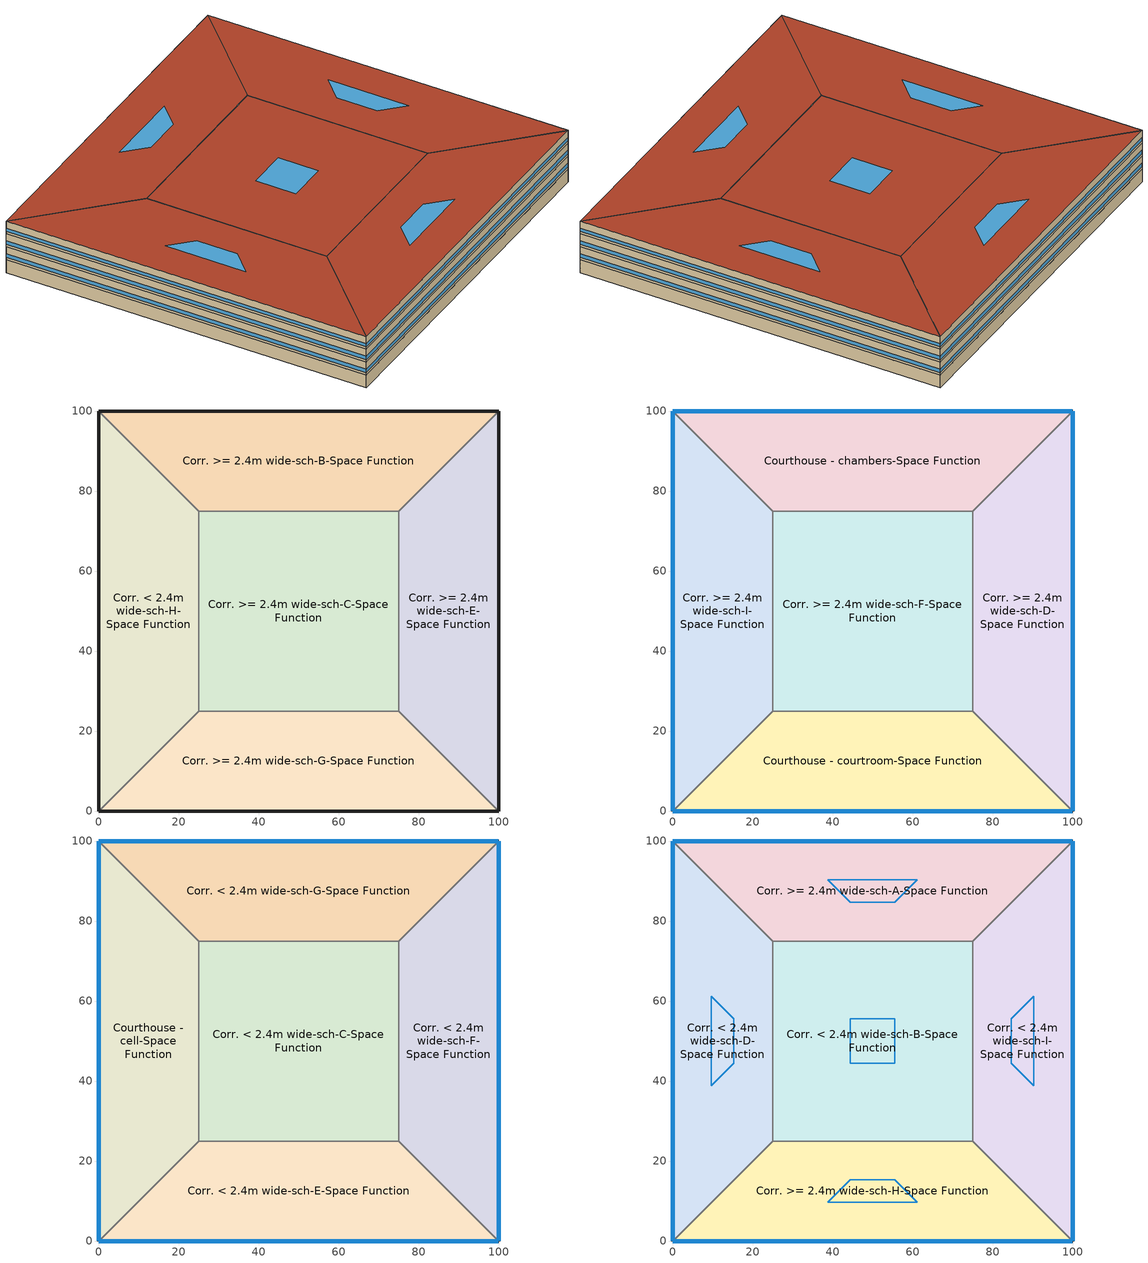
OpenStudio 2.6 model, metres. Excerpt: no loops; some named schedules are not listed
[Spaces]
Corr. < 2.4m wide-sch-H-Space Function
 floor ground: 0,0 0,100 25,75 25,25 z0
 wall ground: 0,100 0,0 z0:3.8
 wall to Corr. >= 2.4m wide-sch-B-Space Function: 25,75 0,100 z0:3.8
 wall to Corr. >= 2.4m wide-sch-C-Space Function: 25,25 25,75 z0:3.8
 wall to Corr. >= 2.4m wide-sch-G-Space Function: 0,0 25,25 z0:3.8
Corr. >= 2.4m wide-sch-B-Space Function
 floor ground: 0,100 100,100 75,75 25,75 z0
 wall ground: 100,100 0,100 z0:3.8
 wall to Corr. >= 2.4m wide-sch-E-Space Function: 75,75 100,100 z0:3.8
 wall to Corr. >= 2.4m wide-sch-C-Space Function: 25,75 75,75 z0:3.8
Corr. >= 2.4m wide-sch-E-Space Function
 floor ground: 100,100 100,0 75,25 75,75 z0
 wall ground: 100,0 100,100 z0:3.8
 wall to Corr. >= 2.4m wide-sch-G-Space Function: 75,25 100,0 z0:3.8
 wall to Corr. >= 2.4m wide-sch-C-Space Function: 75,75 75,25 z0:3.8
Corr. >= 2.4m wide-sch-G-Space Function
 floor ground: 100,0 0,0 25,25 75,25 z0
 wall ground: 0,0 100,0 z0:3.8
 wall to Corr. >= 2.4m wide-sch-C-Space Function: 75,25 25,25 z0:3.8
Corr. >= 2.4m wide-sch-C-Space Function
 floor ground: 25,25 25,75 75,75 75,25 z0
Corr. >= 2.4m wide-sch-I-Space Function
 floor to Corr. < 2.4m wide-sch-H-Space Function: 0,0 0,100 25,75 25,25 z3.8
 wall outside: 0,100 0,0 z3.8:7.6
 wall to Courthouse - chambers-Space Function: 25,75 0,100 z3.8:7.6
 wall to Corr. >= 2.4m wide-sch-F-Space Function: 25,25 25,75 z3.8:7.6
 wall to Courthouse - courtroom-Space Function: 0,0 25,25 z3.8:7.6
 window: 0,99.97 0,0.03 z4.56:5.51
Courthouse - chambers-Space Function
 floor to Corr. >= 2.4m wide-sch-B-Space Function: 0,100 100,100 75,75 25,75 z3.8
 wall outside: 100,100 0,100 z3.8:7.6
 wall to Corr. >= 2.4m wide-sch-D-Space Function: 75,75 100,100 z3.8:7.6
 wall to Corr. >= 2.4m wide-sch-F-Space Function: 25,75 75,75 z3.8:7.6
 window: 99.97,100 0.03,100 z4.56:5.51
Corr. >= 2.4m wide-sch-D-Space Function
 floor to Corr. >= 2.4m wide-sch-E-Space Function: 100,100 100,0 75,25 75,75 z3.8
 wall outside: 100,0 100,100 z3.8:7.6
 wall to Courthouse - courtroom-Space Function: 75,25 100,0 z3.8:7.6
 wall to Corr. >= 2.4m wide-sch-F-Space Function: 75,75 75,25 z3.8:7.6
 window: 100,0.03 100,99.97 z4.56:5.51
Courthouse - courtroom-Space Function
 floor to Corr. >= 2.4m wide-sch-G-Space Function: 100,0 0,0 25,25 75,25 z3.8
 wall outside: 0,0 100,0 z3.8:7.6
 wall to Corr. >= 2.4m wide-sch-F-Space Function: 75,25 25,25 z3.8:7.6
 window: 0.03,0 99.97,0 z4.56:5.51
Corr. >= 2.4m wide-sch-F-Space Function
 floor to Corr. >= 2.4m wide-sch-C-Space Function: 25,25 25,75 75,75 75,25 z3.8
Courthouse - cell-Space Function
 floor to Corr. >= 2.4m wide-sch-I-Space Function: 0,0 0,100 25,75 25,25 z7.6
 wall outside: 0,100 0,0 z7.6:11.4
 wall to Corr. < 2.4m wide-sch-G-Space Function: 25,75 0,100 z7.6:11.4
 wall to Corr. < 2.4m wide-sch-C-Space Function: 25,25 25,75 z7.6:11.4
 wall to Corr. < 2.4m wide-sch-E-Space Function: 0,0 25,25 z7.6:11.4
 window: 0,99.97 0,0.03 z8.36:9.31
Corr. < 2.4m wide-sch-G-Space Function
 floor to Courthouse - chambers-Space Function: 0,100 100,100 75,75 25,75 z7.6
 wall outside: 100,100 0,100 z7.6:11.4
 wall to Corr. < 2.4m wide-sch-F-Space Function: 75,75 100,100 z7.6:11.4
 wall to Corr. < 2.4m wide-sch-C-Space Function: 25,75 75,75 z7.6:11.4
 window: 99.97,100 0.03,100 z8.36:9.31
Corr. < 2.4m wide-sch-F-Space Function
 floor to Corr. >= 2.4m wide-sch-D-Space Function: 100,100 100,0 75,25 75,75 z7.6
 wall outside: 100,0 100,100 z7.6:11.4
 wall to Corr. < 2.4m wide-sch-E-Space Function: 75,25 100,0 z7.6:11.4
 wall to Corr. < 2.4m wide-sch-C-Space Function: 75,75 75,25 z7.6:11.4
 window: 100,0.03 100,99.97 z8.36:9.31
Corr. < 2.4m wide-sch-E-Space Function
 floor to Courthouse - courtroom-Space Function: 100,0 0,0 25,25 75,25 z7.6
 wall outside: 0,0 100,0 z7.6:11.4
 wall to Corr. < 2.4m wide-sch-C-Space Function: 75,25 25,25 z7.6:11.4
 window: 0.03,0 99.97,0 z8.36:9.31
Corr. < 2.4m wide-sch-C-Space Function
 floor to Corr. >= 2.4m wide-sch-F-Space Function: 25,25 25,75 75,75 75,25 z7.6
Corr. < 2.4m wide-sch-D-Space Function
 floor to Courthouse - cell-Space Function: 0,0 0,100 25,75 25,25 z11.4
 wall outside: 0,100 0,0 z11.4:15.2
 wall to Corr. >= 2.4m wide-sch-A-Space Function: 25,75 0,100 z11.4:15.2
 wall to Corr. < 2.4m wide-sch-B-Space Function: 25,25 25,75 z11.4:15.2
 wall to Corr. >= 2.4m wide-sch-H-Space Function: 0,0 25,25 z11.4:15.2
 window: 0,99.97 0,0.03 z12.16:13.11
 roof outside: 25,25 25,75 0,100 0,0 z15.2
 skylight: 15.3,44.41 15.3,55.59 9.7,61.18 9.7,38.82 z15.2
Corr. >= 2.4m wide-sch-A-Space Function
 floor to Corr. < 2.4m wide-sch-G-Space Function: 0,100 100,100 75,75 25,75 z11.4
 wall outside: 100,100 0,100 z11.4:15.2
 wall to Corr. < 2.4m wide-sch-I-Space Function: 75,75 100,100 z11.4:15.2
 wall to Corr. < 2.4m wide-sch-B-Space Function: 25,75 75,75 z11.4:15.2
 window: 99.97,100 0.03,100 z12.16:13.11
 roof outside: 25,75 75,75 100,100 0,100 z15.2
 skylight: 44.41,84.7 55.59,84.7 61.18,90.3 38.82,90.3 z15.2
Corr. < 2.4m wide-sch-I-Space Function
 floor to Corr. < 2.4m wide-sch-F-Space Function: 100,100 100,0 75,25 75,75 z11.4
 wall outside: 100,0 100,100 z11.4:15.2
 wall to Corr. >= 2.4m wide-sch-H-Space Function: 75,25 100,0 z11.4:15.2
 wall to Corr. < 2.4m wide-sch-B-Space Function: 75,75 75,25 z11.4:15.2
 window: 100,0.03 100,99.97 z12.16:13.11
 roof outside: 75,75 75,25 100,0 100,100 z15.2
 skylight: 84.7,55.59 84.7,44.41 90.3,38.82 90.3,61.18 z15.2
Corr. >= 2.4m wide-sch-H-Space Function
 floor to Corr. < 2.4m wide-sch-E-Space Function: 100,0 0,0 25,25 75,25 z11.4
 wall outside: 0,0 100,0 z11.4:15.2
 wall to Corr. < 2.4m wide-sch-B-Space Function: 75,25 25,25 z11.4:15.2
 window: 0.03,0 99.97,0 z12.16:13.11
 roof outside: 75,25 25,25 0,0 100,0 z15.2
 skylight: 55.59,15.3 44.41,15.3 38.82,9.7 61.18,9.7 z15.2
Corr. < 2.4m wide-sch-B-Space Function
 floor to Corr. < 2.4m wide-sch-C-Space Function: 25,25 25,75 75,75 75,25 z11.4
 roof outside: 75,25 75,75 25,75 25,25 z15.2
 skylight: 55.59,44.41 55.59,55.59 44.41,55.59 44.41,44.41 z15.2
[Building]
Building 1: Default Construction Set=BTAP-Mass at hdd = 6250.0; Standards Number of Stories=4; Standards Number of Above Ground Stories=4; Standards Building Type=NECB2011_unknown
[Site]
Fort McMurray AP_AB_CAN: Latitude {deg}=56.653; Longitude {deg}=-111.223; Time Zone {hr}=-7; Elevation {m}=369.1
[Site:WaterMainsTemperature]
Calculation Method=Correlation; Annual Average Outdoor Air Temperature {C}=1.875; Maximum Difference In Monthly Average Outdoor Air Temperatures {deltaC}=34.4
[SizingPeriod:DesignDay] Barometric Pressure {Pa}=96969; Sky Clearness=0; Rain Indicator=0; Snow Indicator=0; Day of Month=21; Daylight Saving Time Indicator=0; Humidity Indicating Type=Wetbulb; Dry-Bulb Temperature Range Modifier Type=DefaultMultipliers
Name | Maximum Dry-Bulb Temperature {C} | Daily Dry-Bulb Temperature Range {deltaC} | Humidity Indicating Conditions at Maximum Dry-Bulb | Wind Speed {m/s} | Wind Direction {deg} | Month | Day Type | Solar Model Indicator | ASHRAE Taub | ASHRAE Taud
Fort McMurray AP Ann Htg 99.6% Condns DB | -36.2 | 0 | -36.2 | 1 | 90 | 1 | WinterDesignDay | ASHRAEClearSky
Fort McMurray AP Ann Clg .4% Condns DB=>MWB | 28.9 | 12.4 | 17.8 | 3.7 | 250 | 7 | SummerDesignDay | ASHRAETau | 0.377 | 2.403
[Site:GroundTemperature:BuildingSurface]
19.527, 19.502, 19.536, 19.598, 20.002, 21.64, 22.225, 22.375, 21.449, 20.121, 19.802, 19.633
[Material:NoMass] Roughness=Smooth; Thermal Absorptance=0.9; Solar Absorptance=0.7
Name | Thermal Resistance {m2-K/W} | Visible Absorptance
Typical Carpet Pad; Typical Carpet Pad 1 | 0.21648 | 0.8
Typical Insulation 1 | 5.91238 | 0.7
Typical Insulation 2 | 4.49096 | 0.7
Typical Insulation 3 | 6.17282 | 0.7
Typical Carpet Pad 2 | 1.25503 | 0.8
Typical Carpet Pad 3; Typical Carpet Pad 4 | 3.45515 | 0.8
Typical Insulation 4 | 0.454528 | 0.7
Typical Insulation 5 | 0.454545 | 0.7
[Material]
Name | Roughness | Thickness {m} | Conductivity {W/m-K} | Density {kg/m3} | Specific Heat {J/kg-K} | Thermal Absorptance | Solar Absorptance | Visible Absorptance
G05 25mm wood | MediumSmooth | 0.0254 | 0.15 | 608 | 1630 | 0.9 | 0.5 | 0.5
100mm Normalweight concrete floor 1 | MediumSmooth | 0.1016 | 2.31 | 2322 | 832
G01 13mm gypsum board 1 | Smooth | 0.0127 | 0.16 | 800 | 1090 | 0.9 | 0.7 | 0.5
4 in. Normalweight Concrete Floor 1 | MediumRough | 0.1016 | 2.31 | 2322 | 832 | 0.9 | 0.7 | 0.7
1IN Stucco 1 | Smooth | 0.0253 | 0.6918 | 1858 | 837 | 0.9 | 0.7 | 0.92
8IN CONCRETE HW RefBldg 1 | Rough | 0.2032 | 1.311 | 2240 | 836.8 | 0.9 | 0.7 | 0.7
1/2IN Gypsum 1 | Smooth | 0.0127 | 0.16 | 784.9 | 830 | 0.9 | 0.4 | 0.4
Metal Roof Surface 1; F08 Metal surface 1 | Smooth | 0.0008 | 45.28 | 7824 | 500 | 0.9 | 0.7 | 0.7
6 in. Normalweight Concrete Floor 1; 6 in. Normalweight Concrete Floor 2; 6 in. Normalweight Concrete Floor 3 | MediumRough | 0.1524 | 2.31 | 2322 | 832 | 0.9 | 0.7 | 0.7
[Construction]
BTAP-Int-Partition; BTAP-Int-Door: G05 25mm wood
BTAP-Int-Floor: 100mm Normalweight concrete floor 1, Typical Carpet Pad
BTAP-Int-Wall: G01 13mm gypsum board 1, G01 13mm gypsum board 1
BTAP-Int-Ceiling: Typical Carpet Pad, 100mm Normalweight concrete floor 1
BTAP-Int-Window: SimpleGlazing
BTAP-Ext-Floor-Mass:U-0.162: Typical Insulation 1, 4 in. Normalweight Concrete Floor 1, Typical Carpet Pad 1
BTAP-Ext-Wall-Mass:U-0.21: 1IN Stucco 1, 8IN CONCRETE HW RefBldg 1, Typical Insulation 2, 1/2IN Gypsum 1
BTAP-Ext-Roof-Metal:U-0.162: Metal Roof Surface 1, Typical Insulation 3
BTAP-Grnd-Floor-Mass:U-0.757: 6 in. Normalweight Concrete Floor 1, Typical Carpet Pad 2
BTAP-Grnd-Wall-Mass:U-0.284: 6 in. Normalweight Concrete Floor 2, Typical Carpet Pad 3
BTAP-Grnd-Roof-Mass:U-0.284: 6 in. Normalweight Concrete Floor 3, Typical Carpet Pad 4
BTAP-Ext-FixedWindow:U=0.220 SHGC=0.600; BTAP-Ext-GlassDoors:U=0.220 SHGC=0.600; BTAP-Ext-Skylights:U=0.220 SHGC=0.600; BTAP-Ext-DaylightDomes:U=0.220 SHGC=0.600; BTAP-Ext-DaylightDiffuser:U=0.220 SHGC=0.600: SimpleGlazing:U=0.220 SHGC=0.600
BTAP-Ext-Door:U-2.2: F08 Metal surface 1, Typical Insulation 4
BTAP-Ext-OverHeadDoor:U-2.2: Typical Insulation 5
[DefaultConstructionSet]
BTAP-Mass at hdd = 6250.0: Default Exterior Surface Constructions=BTAP-Mass at hdd = 6250.0; Default Interior Surface Constructions=Default Surface Constructions 2; Default Ground Contact Surface Constructions=BTAP-Mass at hdd = 6250.0 1; Default Exterior SubSurface Constructions=BTAP-Mass at hdd = 6250.0; Default Interior SubSurface Constructions=Default Sub Surface Constructions 2; Interior Partition Construction=BTAP-Int-Partition
[DefaultSurfaceConstructions]
Name | Floor Construction | Wall Construction | Roof Ceiling Construction
Default Surface Constructions 2 | BTAP-Int-Floor | BTAP-Int-Wall | BTAP-Int-Ceiling
BTAP-Mass at hdd = 6250.0 | BTAP-Ext-Floor-Mass:U-0.162 | BTAP-Ext-Wall-Mass:U-0.21 | BTAP-Ext-Roof-Metal:U-0.162
BTAP-Mass at hdd = 6250.0 1 | BTAP-Grnd-Floor-Mass:U-0.757 | BTAP-Grnd-Wall-Mass:U-0.284 | BTAP-Grnd-Roof-Mass:U-0.284
[DefaultSubSurfaceConstructions]
Name | Fixed Window Construction | Operable Window Construction | Door Construction | Glass Door Construction | Overhead Door Construction | Skylight Construction | Tubular Daylight Dome Construction | Tubular Daylight Diffuser Construction
Default Sub Surface Constructions 2 | BTAP-Int-Window | BTAP-Int-Window | BTAP-Int-Door
BTAP-Mass at hdd = 6250.0 | BTAP-Ext-FixedWindow:U=0.220 SHGC=0.600 | BTAP-Ext-FixedWindow:U=0.220 SHGC=0.600 | BTAP-Ext-Door:U-2.2 | BTAP-Ext-GlassDoors:U=0.220 SHGC=0.600 | BTAP-Ext-OverHeadDoor:U-2.2 | BTAP-Ext-Skylights:U=0.220 SHGC=0.600 | BTAP-Ext-DaylightDomes:U=0.220 SHGC=0.600 | BTAP-Ext-DaylightDiffuser:U=0.220 SHGC=0.600
[WindowMaterial:SimpleGlazingSystem] U-Factor {W/m2-K}=2.2; Solar Heat Gain Coefficient=0.6; Visible Transmittance=0.21
SimpleGlazing; SimpleGlazing:U=0.220 SHGC=0.600
[BuildingStory] Nominal Floor to Floor Height {m}=3.8
Name | Nominal Z Coordinate {m}
Story 1 | 0
Story 2 | 3.8
Story 3 | 7.6
Story 4 | 11.4
[Space]
Name | Space Type | Building Story | Thermal Zone
Corr. < 2.4m wide-sch-H-Space Function | Space Function Corr. < 2.4m wide-sch-A | Story 1 | WILD_ST=Corr. < 2.4m wide-sch-H_FL=Story 1_SCH=A
Corr. >= 2.4m wide-sch-B-Space Function | Space Function Corr. >= 2.4m wide-sch-A | Story 1 | WILD_ST=Corr. >= 2.4m wide-sch-B_FL=Story 1_SCH=A
Corr. >= 2.4m wide-sch-E-Space Function | Space Function Corr. >= 2.4m wide-sch-A | Story 1 | WILD_ST=Corr. >= 2.4m wide-sch-E_FL=Story 1_SCH=A
Corr. >= 2.4m wide-sch-G-Space Function | Space Function Corr. >= 2.4m wide-sch-A | Story 1 | WILD_ST=Corr. >= 2.4m wide-sch-G_FL=Story 1_SCH=A
Corr. >= 2.4m wide-sch-C-Space Function | Space Function Corr. >= 2.4m wide-sch-A | Story 1 | WILD_ST=Corr. >= 2.4m wide-sch-C_FL=Story 1_SCH=A
Corr. >= 2.4m wide-sch-I-Space Function | Space Function Corr. >= 2.4m wide-sch-A | Story 2 | WILD_ST=Corr. >= 2.4m wide-sch-I_FL=Story 2_SCH=A
Courthouse - chambers-Space Function | Space Function Courthouse - chambers | Story 2 | ALL_ST=Courthouse - chambers_FL=Story 2_SCH=A
Corr. >= 2.4m wide-sch-D-Space Function | Space Function Corr. >= 2.4m wide-sch-A | Story 2 | WILD_ST=Corr. >= 2.4m wide-sch-D_FL=Story 2_SCH=A
Courthouse - courtroom-Space Function | Space Function Courthouse - courtroom | Story 2 | ALL_ST=Courthouse - courtroom_FL=Story 2_SCH=A
Corr. >= 2.4m wide-sch-F-Space Function | Space Function Corr. >= 2.4m wide-sch-A | Story 2 | WILD_ST=Corr. >= 2.4m wide-sch-F_FL=Story 2_SCH=A
Courthouse - cell-Space Function | Space Function Courthouse - cell | Story 3 | DU_BT=Space Function_ST=Courthouse - cell_FL=Story 3_SCHH
Corr. < 2.4m wide-sch-G-Space Function | Space Function Corr. < 2.4m wide-sch-A | Story 3 | WILD_ST=Corr. < 2.4m wide-sch-G_FL=Story 3_SCH=A
Corr. < 2.4m wide-sch-F-Space Function | Space Function Corr. < 2.4m wide-sch-A | Story 3 | WILD_ST=Corr. < 2.4m wide-sch-F_FL=Story 3_SCH=A
Corr. < 2.4m wide-sch-E-Space Function | Space Function Corr. < 2.4m wide-sch-A | Story 3 | WILD_ST=Corr. < 2.4m wide-sch-E_FL=Story 3_SCH=A
Corr. < 2.4m wide-sch-C-Space Function | Space Function Corr. < 2.4m wide-sch-A | Story 3 | WILD_ST=Corr. < 2.4m wide-sch-C_FL=Story 3_SCH=A
Corr. < 2.4m wide-sch-D-Space Function | Space Function Corr. < 2.4m wide-sch-A | Story 4 | WILD_ST=Corr. < 2.4m wide-sch-D_FL=Story 4_SCH=A
Corr. >= 2.4m wide-sch-A-Space Function | Space Function Corr. >= 2.4m wide-sch-A | Story 4 | WILD_ST=Corr. >= 2.4m wide-sch-A_FL=Story 4_SCH=A
Corr. < 2.4m wide-sch-I-Space Function | Space Function Corr. < 2.4m wide-sch-A | Story 4 | WILD_ST=Corr. < 2.4m wide-sch-I_FL=Story 4_SCH=A
Corr. >= 2.4m wide-sch-H-Space Function | Space Function Corr. >= 2.4m wide-sch-A | Story 4 | WILD_ST=Corr. >= 2.4m wide-sch-H_FL=Story 4_SCH=A
Corr. < 2.4m wide-sch-B-Space Function | Space Function Corr. < 2.4m wide-sch-A | Story 4 | WILD_ST=Corr. < 2.4m wide-sch-B_FL=Story 4_SCH=A
[SpaceType] Standards Building Type=Space Function
Name | Default Schedule Set | Design Specification Outdoor Air Object | Standards Space Type
Space Function Corr. >= 2.4m wide-sch-A | Space Function Corr. >= 2.4m wide-sch-A Schedule Set | Space Function Corr. >= 2.4m wide-sch-A Ventilation | Corr. >= 2.4m wide-sch-A
Space Function Corr. < 2.4m wide-sch-A | Space Function Corr. < 2.4m wide-sch-A Schedule Set | Space Function Corr. < 2.4m wide-sch-A Ventilation | Corr. < 2.4m wide-sch-A
[SpaceInfiltration:DesignFlowRate] Schedule=Always On Discrete; Design Flow Rate Calculation Method=Flow/ExteriorArea; Flow per Exterior Surface Area {m3/s-m2}=0.00025; Constant Term Coefficient=0; Temperature Term Coefficient=0; Velocity Term Coefficient=0.224; Velocity Squared Term Coefficient=0
Name | Space or SpaceType
Corr. < 2.4m wide-sch-B-Space Function Infiltration | Corr. < 2.4m wide-sch-B-Space Function
Corr. < 2.4m wide-sch-D-Space Function Infiltration | Corr. < 2.4m wide-sch-D-Space Function
Corr. < 2.4m wide-sch-E-Space Function Infiltration | Corr. < 2.4m wide-sch-E-Space Function
Corr. < 2.4m wide-sch-F-Space Function Infiltration | Corr. < 2.4m wide-sch-F-Space Function
Corr. < 2.4m wide-sch-G-Space Function Infiltration | Corr. < 2.4m wide-sch-G-Space Function
Corr. < 2.4m wide-sch-I-Space Function Infiltration | Corr. < 2.4m wide-sch-I-Space Function
Corr. >= 2.4m wide-sch-A-Space Function Infiltration | Corr. >= 2.4m wide-sch-A-Space Function
Corr. >= 2.4m wide-sch-D-Space Function Infiltration | Corr. >= 2.4m wide-sch-D-Space Function
Corr. >= 2.4m wide-sch-H-Space Function Infiltration | Corr. >= 2.4m wide-sch-H-Space Function
Corr. >= 2.4m wide-sch-I-Space Function Infiltration | Corr. >= 2.4m wide-sch-I-Space Function
Courthouse - cell-Space Function Infiltration | Courthouse - cell-Space Function
Courthouse - chambers-Space Function Infiltration | Courthouse - chambers-Space Function
Courthouse - courtroom-Space Function Infiltration | Courthouse - courtroom-Space Function
[ThermalZone] Use Ideal Air Loads=No
Name | Thermostat
DU_BT=Space Function_ST=Courthouse - cell_FL=Story 3_SCHH | Space Function Courthouse - cell Thermostat 3
ALL_ST=Courthouse - chambers_FL=Story 2_SCH=A | Space Function Courthouse - chambers Thermostat 3
ALL_ST=Courthouse - courtroom_FL=Story 2_SCH=A | Space Function Courthouse - courtroom Thermostat 3
WILD_ST=Corr. < 2.4m wide-sch-B_FL=Story 4_SCH=A | Space Function Corr. < 2.4m wide-sch-A Thermostat 1
WILD_ST=Corr. < 2.4m wide-sch-C_FL=Story 3_SCH=A | Space Function Corr. < 2.4m wide-sch-A Thermostat 2
WILD_ST=Corr. < 2.4m wide-sch-D_FL=Story 4_SCH=A | Space Function Corr. < 2.4m wide-sch-A Thermostat 3
WILD_ST=Corr. < 2.4m wide-sch-E_FL=Story 3_SCH=A | Space Function Corr. < 2.4m wide-sch-A Thermostat 4
WILD_ST=Corr. < 2.4m wide-sch-F_FL=Story 3_SCH=A | Space Function Corr. < 2.4m wide-sch-A Thermostat 5
WILD_ST=Corr. < 2.4m wide-sch-G_FL=Story 3_SCH=A | Space Function Corr. < 2.4m wide-sch-A Thermostat 6
WILD_ST=Corr. < 2.4m wide-sch-H_FL=Story 1_SCH=A | Space Function Corr. < 2.4m wide-sch-A Thermostat 7
WILD_ST=Corr. < 2.4m wide-sch-I_FL=Story 4_SCH=A | Space Function Corr. < 2.4m wide-sch-A Thermostat 8
WILD_ST=Corr. >= 2.4m wide-sch-A_FL=Story 4_SCH=A | Space Function Corr. >= 2.4m wide-sch-A Thermostat 3
WILD_ST=Corr. >= 2.4m wide-sch-B_FL=Story 1_SCH=A | Space Function Corr. >= 2.4m wide-sch-A Thermostat 4
WILD_ST=Corr. >= 2.4m wide-sch-C_FL=Story 1_SCH=A | Space Function Corr. >= 2.4m wide-sch-A Thermostat 5
WILD_ST=Corr. >= 2.4m wide-sch-D_FL=Story 2_SCH=A | Space Function Corr. >= 2.4m wide-sch-A Thermostat 6
WILD_ST=Corr. >= 2.4m wide-sch-E_FL=Story 1_SCH=A | Space Function Corr. >= 2.4m wide-sch-A Thermostat 7
WILD_ST=Corr. >= 2.4m wide-sch-F_FL=Story 2_SCH=A | Space Function Corr. >= 2.4m wide-sch-A Thermostat 8
WILD_ST=Corr. >= 2.4m wide-sch-G_FL=Story 1_SCH=A | Space Function Corr. >= 2.4m wide-sch-A Thermostat 9
WILD_ST=Corr. >= 2.4m wide-sch-H_FL=Story 4_SCH=A | Space Function Corr. >= 2.4m wide-sch-A Thermostat 10
WILD_ST=Corr. >= 2.4m wide-sch-I_FL=Story 2_SCH=A | Space Function Corr. >= 2.4m wide-sch-A Thermostat 11
